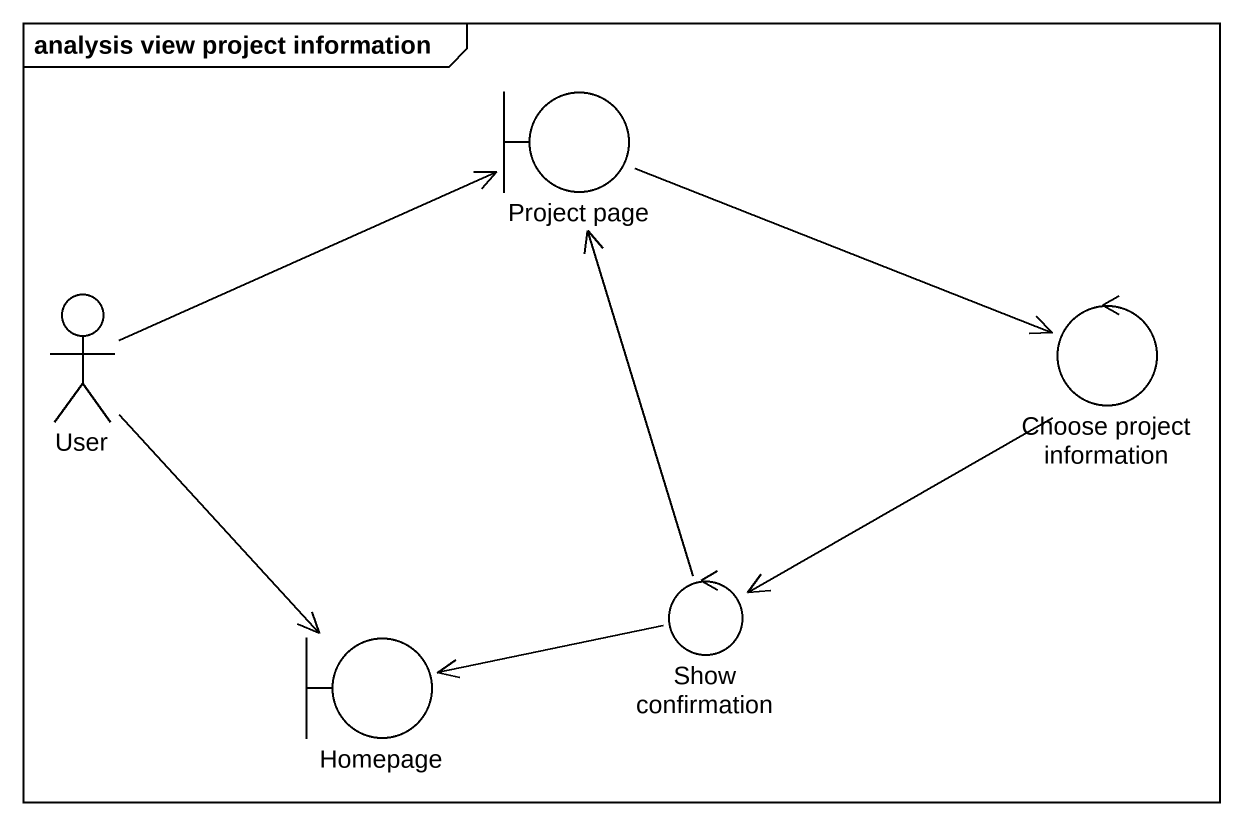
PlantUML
@startuml
mainframe analysis view project information
boundary "Project page" as Project_page
actor User
control "Choose project information" as Choose_project_information
boundary Homepage
control "Show confirmation" as Show_confirmation
Project_page -right-> Choose_project_information
User -right-> Project_page
User --> Homepage
Choose_project_information --> Show_confirmation
Show_confirmation -up-> Project_page
Show_confirmation -left-> Homepage
@enduml
